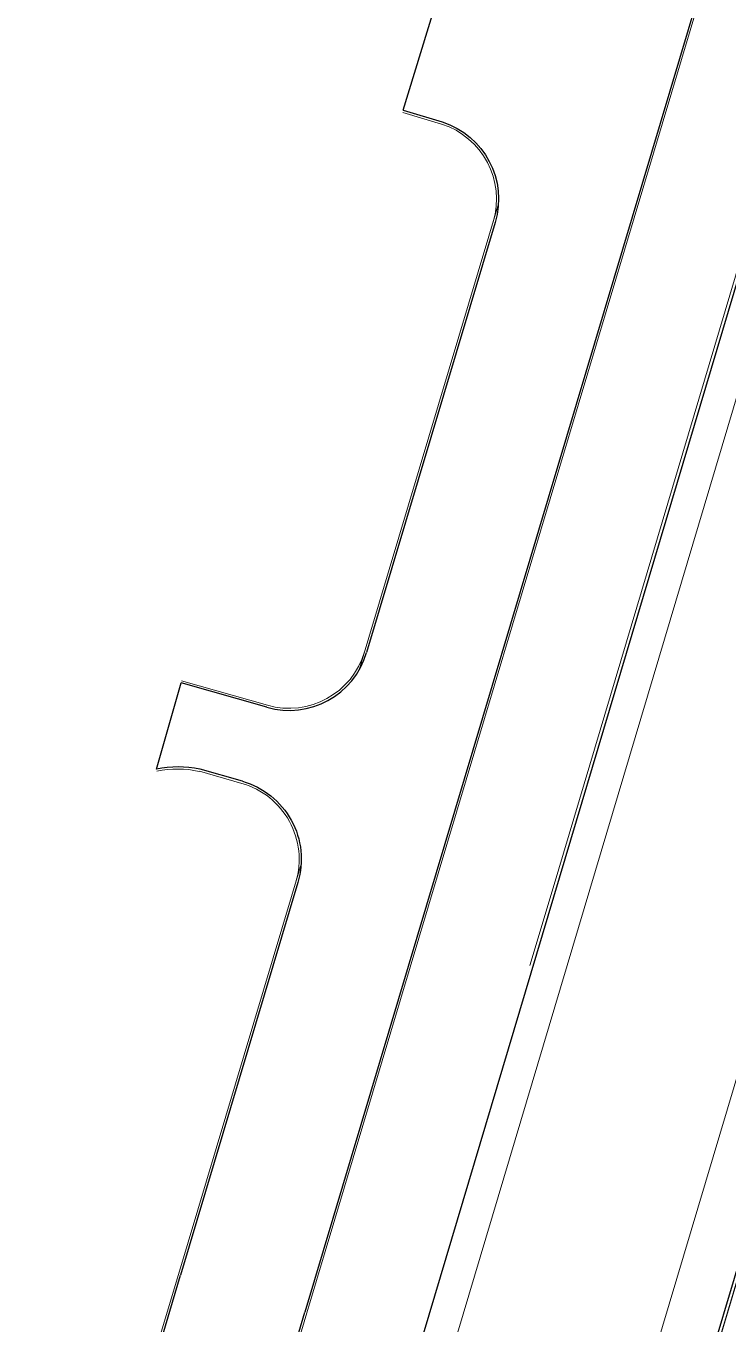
# Model space of a CAD drawing. Extents: x 2536801 to 2538856, y 7112140 to 7131569.
# Drawn here: x 2536802.1 to 2537018.6, y 7112542.1 to 7112942.4 of the extents above; entities that cross this region are included whole.
import ezdxf

# ---------------------------------------------------------------- set-up
doc = ezdxf.new("R2010")
doc.units = 0
doc.header["$LTSCALE"] = 100
doc.header["$MEASUREMENT"] = 0
for name, color, linetype, lineweight in [('D_BOC_FR', 3, 'Continuous', 13), ('D_CTB_1', 2, 'Continuous', 0), ('D_DRVWY_1', 6, 'Continuous', 30), ('D_EOS_ML', 7, 'Continuous', 30), ('D_EOT_ML', 7, 'Continuous', 13), ('D_FOC_FR', 3, 'Continuous', 30), ('D_MBGF', 20, 'Continuous', 0), ('D_RIPRAP_1', 7, 'Continuous', 0)]:
    doc.layers.add(name, color=color, linetype=linetype, lineweight=lineweight)
doc.linetypes.add('mbgf', pattern='A,1,-0.5,[46,dgnlstyle-BGELINES.shx,S=0.008,R=0,X=0,Y=0],-0.5,1', length=3)

msp = doc.modelspace()

# ---------------------------------------------------------------- linework, layer by layer
at = {"layer": 'D_BOC_FR', "lineweight": 0}
for p, q in [((2537218.37, 7113648.2), (2536888.72, 7112545.5)), ((2536947.81, 7112887.46), (2536904.87, 7112743.83)), ((2536886.96, 7112683.91), (2536849.12, 7112557.34)), ((2536802.09, 7112400.06), (2536849.12, 7112557.34)), ((2536841.7, 7112388.25), (2536888.72, 7112545.5))]:
    msp.add_line(p, q, dxfattribs=at)
at = {"layer": 'D_CTB_1', "linetype": 'Continuous', "lineweight": 0, "ltscale": 0.025}
msp.add_line((2536961.32, 7112354.03), (2537399.99, 7113825.34), dxfattribs=at)
at = {"layer": 'D_DRVWY_1', "color": 6}
for p, q in [((2536918.46, 7112916.34), (2536927.73, 7112946.94)), ((2536842.35, 7112713.15), (2536849.92, 7112739.77)), ((2536876.36, 7112732.24), (2536849.92, 7112739.77)), ((2536868.84, 7112709.43), (2536855.79, 7112713.14))]:
    msp.add_line(p, q, dxfattribs=at)
at = {"layer": 'D_DRVWY_1', "lineweight": 0}
for p, q in [((2536918.27, 7112915.7), (2536930.27, 7112912.11)), ((2536876.54, 7112732.89), (2536850.1, 7112740.41)), ((2536868.66, 7112708.79), (2536855.61, 7112712.5))]:
    msp.add_line(p, q, dxfattribs=at)
at = {"layer": 'D_DRVWY_1'}
msp.add_line((2536918.46, 7112916.34), (2536930.46, 7112912.75), dxfattribs=at)
at = {"layer": 'D_DRVWY_1', "color": 6, "extrusion": (0, 0, -1)}
for centre, start in [((-2536922.85, 7112888.93), 107.7083), ((-2536862, 7112685.38), 105.8788)]:
    msp.add_arc(centre, 25, start, 196.6437, dxfattribs=at)
at = {"layer": 'D_DRVWY_1', "lineweight": 0, "extrusion": (0, 0, -1)}
for centre, start in [((-2536922.85, 7112888.93), 107.7083), ((-2536862, 7112685.38), 105.8788)]:
    msp.add_arc(centre, 24.33, start, 196.6437, dxfattribs=at)
at = {"layer": 'D_DRVWY_1', "color": 6}
msp.add_arc((2536883.2, 7112756.29), 25, 254.1212, 343.3563, dxfattribs=at)
at = {"layer": 'D_DRVWY_1', "lineweight": 0}
for centre, radius, start, end in [((2536883.2, 7112756.29), 24.33, 254.1212, 343.3563), ((2536848.95, 7112683.42), 29.79, 77.2601, 102.5185)]:
    msp.add_arc(centre, radius, start, end, dxfattribs=at)
at = {"layer": 'D_DRVWY_1'}
msp.add_arc((2536848.95, 7112683.42), 30.45, 77.2601, 102.5185, dxfattribs=at)
at = {"layer": 'D_EOS_ML'}
for p, q in [((2536960.36, 7112354.32), (2537254.66, 7113341.39)), ((2536876.99, 7112379.18), (2537048.42, 7112954.17))]:
    msp.add_line(p, q, dxfattribs=at)
at = {"layer": 'D_EOT_ML'}
for p, q in [((2536944.07, 7112359.18), (2537315.51, 7113604.99)), ((2536886.57, 7112376.32), (2537058, 7112951.31))]:
    msp.add_line(p, q, dxfattribs=at)
at = {"layer": 'D_FOC_FR'}
for p, q in [((2537288.18, 7113884.04), (2536888.08, 7112545.69)), ((2536946.81, 7112881.77), (2536907.15, 7112749.13)), ((2536885.96, 7112678.22), (2536849.76, 7112557.15)), ((2536802.73, 7112399.87), (2536849.76, 7112557.15)), ((2536841.06, 7112388.44), (2536888.08, 7112545.69))]:
    msp.add_line(p, q, dxfattribs=at)
at = {"layer": 'D_MBGF', "linetype": 'mbgf', "lineweight": 13, "ltscale": 0.025}
for q in [(2537047.46, 7112954.45), (2536957.49, 7112652.67)]:
    msp.add_line((2536964.63, 7112676.62), q, dxfattribs=at)
at = {"layer": 'D_RIPRAP_1', "color": 7, "lineweight": 13, "flags": 128}
msp.add_lwpolyline([(2536963.72, 7112353.32), (2536961.32, 7112354.03), (2536958.93, 7112354.75), (2536961.32, 7112354.03), (2536989.89, 7112449.87), (2537018.46, 7112545.7), (2537047.04, 7112641.53), (2537075.61, 7112737.36), (2537104.18, 7112833.19), (2537132.75, 7112929.02), (2537227.04, 7113245.27), (2537132.75, 7112929.02), (2537104.18, 7112833.19), (2537075.61, 7112737.36), (2537047.04, 7112641.53), (2537018.46, 7112545.7), (2536989.89, 7112449.87), (2536961.32, 7112354.03)], close=True, dxfattribs=at)

doc.saveas('drawing.dxf')
